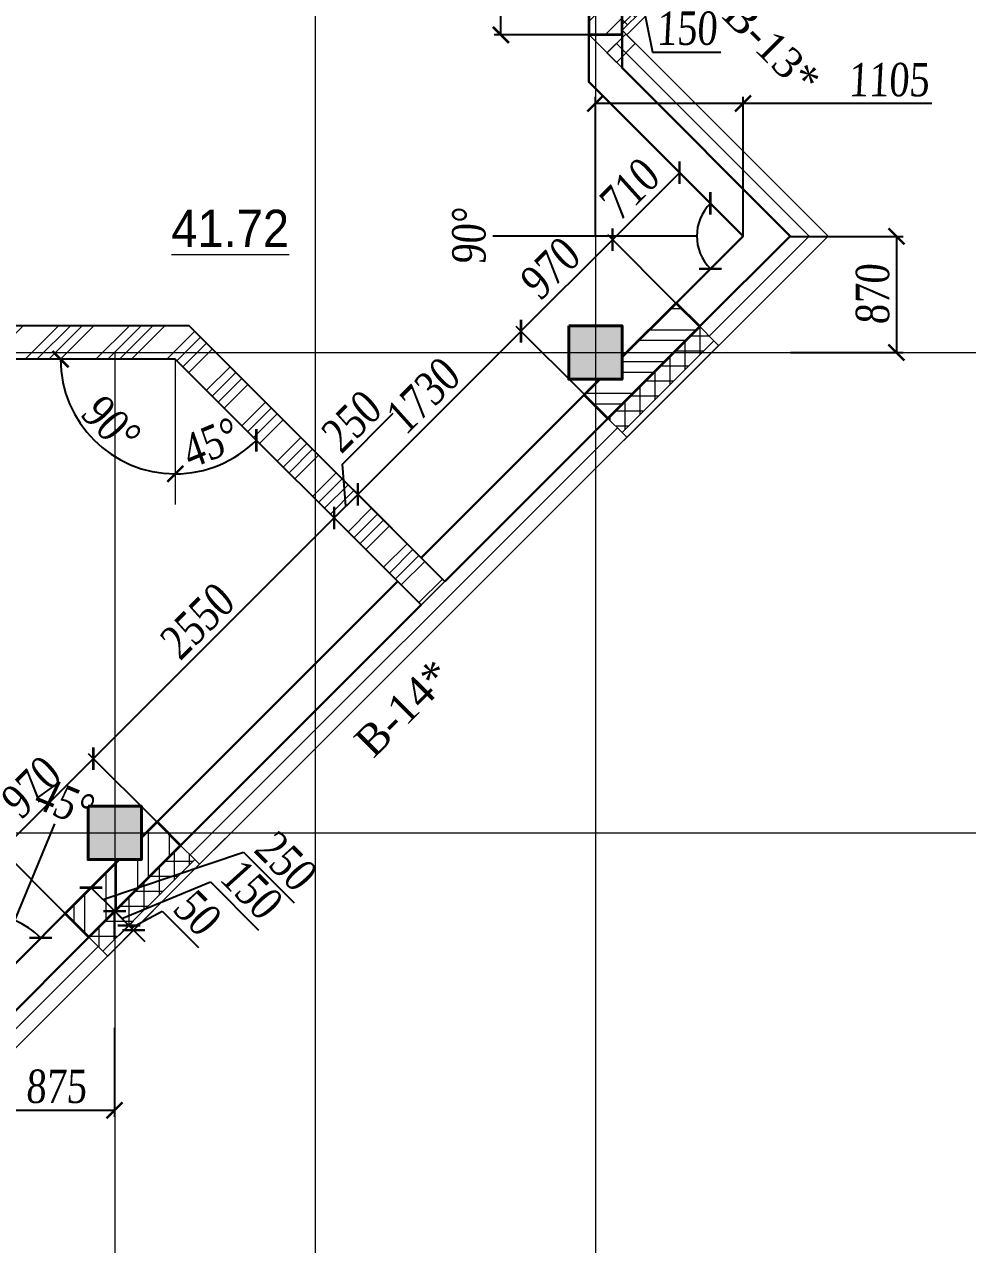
# Model space of a CAD drawing. Header units: inches. Extents: x -407541 to 6688123, y -998590 to 1205599.
# Drawn here: x 102827 to 109890, y 216053 to 225196 of the extents above; entities that cross this region are included whole.
import ezdxf

# ---------------------------------------------------------------- set-up
doc = ezdxf.new("R2010")
doc.units = ezdxf.units.IN
doc.header["$MEASUREMENT"] = 0
doc.linetypes.add('ACAD_ISO04W100', pattern=[30, 24, -3, 0, -3])
for name, color, linetype, lineweight in [('ведомость витражей', 224, 'Continuous', 13), ('ВЕНТ фасад', 230, 'Continuous', 9), ('ВИТРАЖ', 145, 'Continuous', 9), ('КИРПИЧ', 30, 'Continuous', 35), ('МОНОЛИТ', 5, 'Continuous', 40), ('Оси', 254, 'ACAD_ISO04W100', 5), ('ПЕРЕГОРОДКА', 7, 'Continuous', 25), ('площади', 40, 'Continuous', 9), ('размер внутр', 142, 'Continuous', 5), ('УТЕПЛИТЕЛЬ', 92, 'Continuous', 9), ('Цоколь', 21, 'Continuous', 30), ('Штриховка', 7, 'Continuous', 9), ('ШТРИХОВКА КИРПИЧ', 30, 'Continuous', 9)]:
    doc.layers.add(name, color=color, linetype=linetype, lineweight=lineweight)
doc.styles.add('style1', font='arial.ttf', dxfattribs={"width": 0.9, "height": 500})
doc.styles.add('STYLE2', font='times.ttf', dxfattribs={"width": 0.8, "oblique": 3})
doc.styles.add('Times', font='times.ttf')
doc.dimstyles.new('vnytren', dxfattribs={"dimtxt": 250, "dimasz": 120, "dimexe": 50, "dimexo": 0, "dimgap": 50, "dimtad": 1, "dimdec": 0, "dimzin": 0, "dimdsep": 46, "dimtxsty": 'STYLE2', "dimblk": 'ARCHTICK', "dimcen": 0, "dimadec": 0, "dimazin": 0, "dimtfac": 1, "dimtdec": 0, "dimtmove": 1, "dimatfit": 2, "dimldrblk": 'DOT', "dimfxl": 1, "dimtolj": 1, "dimtzin": 0, "dimarcsym": 0})

# ---------------------------------------------------------------- blocks, each defined once
blk = doc.blocks.new('_ARCHTICK')
at = {"color": 0, "linetype": 'ByBlock', "const_width": 0.15}
blk.add_lwpolyline([(-0.5, -0.5), (0.5, 0.5)], dxfattribs=at)
blk = doc.blocks.new('*D1909')
at = {"layer": 'размер внутр', "color": 0, "lineweight": -2, "transparency": 16777216}
for p, q in [((108208.7, 223609.2), (107698.1, 224119.9)), ((107733.4, 224084.5), (107231.3, 223582.4)), ((107706.6, 223107.1), (107195.9, 223617.7))]:
    blk.add_line(p, q, dxfattribs=at)
at = {"layer": 'размер внутр', "color": 0, "lineweight": -2, "transparency": 16777216, "xscale": 120, "yscale": 120, "zscale": 120}
for p, rotation in [((107733.4, 224084.5), 44.99999999972854), ((107231.3, 223582.4), 224.9999999997285)]:
    blk.add_blockref('_ARCHTICK', p, dxfattribs=dict(at, rotation=rotation))
at = {"layer": 'размер внутр', "color": 0, "transparency": 16777216, "insert": (107356.8, 223959), "char_height": 250, "attachment_point": 5, "rotation": 45, "style": 'STYLE2'}
blk.add_mtext('\\A1;710', dxfattribs=at)
blk = doc.blocks.new('_Dot')
at = {"color": 0, "linetype": 'ByBlock', "lineweight": -2}
blk.add_line((-0.5, 0), (-1, 0), dxfattribs=at)
at = {"color": 0, "linetype": 'ByBlock', "const_width": 0.5}
blk.add_lwpolyline([(-0.25, 0, 1), (0.25, 0, 1)], format="xyb", close=True, dxfattribs=at)
blk = doc.blocks.new('*D1910')
at = {"layer": 'размер внутр', "color": 0, "lineweight": -2, "transparency": 16777216}
for p, q in [((107231.3, 223582.4), (106545.4, 222896.5)), ((107706.6, 223107.1), (107195.9, 223617.7)), ((107020.7, 222421.2), (106510, 222931.9))]:
    blk.add_line(p, q, dxfattribs=at)
at = {"layer": 'размер внутр', "color": 0, "lineweight": -2, "transparency": 16777216, "xscale": 120, "yscale": 120, "zscale": 120}
for p, rotation in [((107231.3, 223582.4), 44.99999999969737), ((106545.4, 222896.5), 224.9999999996974)]:
    blk.add_blockref('_ARCHTICK', p, dxfattribs=dict(at, rotation=rotation))
at = {"layer": 'размер внутр', "color": 0, "transparency": 16777216, "insert": (106762.8, 223365), "char_height": 250, "attachment_point": 5, "rotation": 45, "style": 'STYLE2'}
blk.add_mtext('\\A1;970', dxfattribs=at)
blk = doc.blocks.new('*D1911')
at = {"layer": 'размер внутр', "color": 0, "lineweight": -2, "transparency": 16777216}
for p, q in [((107021.4, 222421.9), (106510.7, 222932.6)), ((106546.1, 222897.2), (105323, 221674.2)), ((105751.3, 221245.9), (105287.7, 221709.5))]:
    blk.add_line(p, q, dxfattribs=at)
at = {"layer": 'размер внутр', "color": 0, "lineweight": -2, "transparency": 16777216, "xscale": 120, "yscale": 120, "zscale": 120}
for p, rotation in [((106546.1, 222897.2), 44.99999999969737), ((105323, 221674.2), 224.9999999996974)]:
    blk.add_blockref('_ARCHTICK', p, dxfattribs=dict(at, rotation=rotation))
at = {"layer": 'размер внутр', "color": 0, "transparency": 16777216, "insert": (105809, 222411.2), "char_height": 250, "attachment_point": 5, "rotation": 45, "style": 'STYLE2'}
blk.add_mtext('\\A1;1730', dxfattribs=at)
blk = doc.blocks.new('*D1912')
at = {"layer": 'размер внутр', "color": 0, "lineweight": -2, "transparency": 16777216}
for p, q in [((105208.3, 221901.3), (105589.6, 222282.5)), ((105234.9, 221585.6), (105208.3, 221901.3)), ((105323.3, 221674), (105146.5, 221497.2)), ((105877.8, 221119.5), (105287.9, 221709.3)), ((105517.9, 221125.8), (105111.1, 221532.5))]:
    blk.add_line(p, q, dxfattribs=at)
at = {"layer": 'размер внутр', "color": 0, "lineweight": -2, "transparency": 16777216, "xscale": 120, "yscale": 120, "zscale": 120}
for p, rotation in [((105323.3, 221674), 44.99999999969744), ((105146.5, 221497.2), 224.9999999996974)]:
    blk.add_blockref('_ARCHTICK', p, dxfattribs=dict(at, rotation=rotation))
at = {"layer": 'размер внутр', "color": 0, "transparency": 16777216, "insert": (105273.7, 222217.2), "char_height": 250, "attachment_point": 5, "rotation": 45, "style": 'STYLE2'}
blk.add_mtext('\\A1;250', dxfattribs=at)
blk = doc.blocks.new('*D1913')
at = {"layer": 'размер внутр', "color": 0, "lineweight": -2, "transparency": 16777216}
for p, q in [((105146.5, 221497.2), (103343.5, 219694.2)), ((105517.9, 221125.8), (105111.1, 221532.5)), ((103818.3, 219219.5), (103308.2, 219729.6))]:
    blk.add_line(p, q, dxfattribs=at)
at = {"layer": 'размер внутр', "color": 0, "lineweight": -2, "transparency": 16777216, "xscale": 120, "yscale": 120, "zscale": 120}
for p, rotation in [((105146.5, 221497.2), 44.99999999969737), ((103343.5, 219694.2), 224.9999999996974)]:
    blk.add_blockref('_ARCHTICK', p, dxfattribs=dict(at, rotation=rotation))
at = {"layer": 'размер внутр', "color": 0, "transparency": 16777216, "insert": (104119.7, 220721), "char_height": 250, "attachment_point": 5, "rotation": 45, "style": 'STYLE2'}
blk.add_mtext('\\A1;2550', dxfattribs=at)
blk = doc.blocks.new('*D1914')
at = {"layer": 'размер внутр', "color": 0, "lineweight": -2, "transparency": 16777216}
for p, q in [((103818.3, 219219.5), (103307.9, 219729.8)), ((103343.3, 219694.4), (102657.4, 219008.5)), ((103132.7, 218533.2), (102622, 219043.8))]:
    blk.add_line(p, q, dxfattribs=at)
at = {"layer": 'размер внутр', "color": 0, "lineweight": -2, "transparency": 16777216, "xscale": 120, "yscale": 120, "zscale": 120}
for p, rotation in [((103343.3, 219694.4), 44.99999999969737), ((102657.4, 219008.5), 224.9999999996974)]:
    blk.add_blockref('_ARCHTICK', p, dxfattribs=dict(at, rotation=rotation))
at = {"layer": 'размер внутр', "color": 0, "transparency": 16777216, "insert": (102874.8, 219477), "char_height": 250, "attachment_point": 5, "rotation": 45, "style": 'STYLE2'}
blk.add_mtext('\\A1;970', dxfattribs=at)
blk = doc.blocks.new('*D1931')
at = {"layer": 'размер внутр', "color": 0, "lineweight": -2, "transparency": 16777216}
for p, q in [((107303.3, 226012.1), (107303.3, 225687)), ((107453.2, 225993.3), (107453.2, 225687)), ((107303.3, 225737), (107453.2, 225737)), ((107378.3, 225737), (107531.1, 224988.2)), ((107531.1, 224988.2), (108042, 224988.2))]:
    blk.add_line(p, q, dxfattribs=at)
at = {"layer": 'размер внутр', "color": 0, "lineweight": -2, "transparency": 16777216, "xscale": 120, "yscale": 120, "zscale": 120, "rotation": 180}
blk.add_blockref('_ARCHTICK', (107303.3, 225737), dxfattribs=at)
at = {"layer": 'размер внутр', "color": 0, "lineweight": -2, "transparency": 16777216, "xscale": 120, "yscale": 120, "zscale": 120}
blk.add_blockref('_ARCHTICK', (107453.2, 225737), dxfattribs=at)
at = {"layer": 'размер внутр', "color": 0, "transparency": 16777216, "insert": (107786.5, 225165.4), "char_height": 250, "attachment_point": 5, "style": 'STYLE2'}
blk.add_mtext('\\A1;150', dxfattribs=at)
blk = doc.blocks.new('*D1924')
at = {"layer": 'размер внутр', "color": 0, "lineweight": -2, "transparency": 16777216}
for p, q in [((107055.3, 227637.2), (106345.1, 227637.2)), ((106395.1, 225117.3), (106395.1, 227637.2)), ((107055.3, 225117.3), (106345.1, 225117.3))]:
    blk.add_line(p, q, dxfattribs=at)
at = {"layer": 'размер внутр', "color": 0, "lineweight": -2, "transparency": 16777216, "xscale": 120, "yscale": 120, "zscale": 120}
for p, rotation in [((106395.1, 227637.2), 90), ((106395.1, 225117.3), 270)]:
    blk.add_blockref('_ARCHTICK', p, dxfattribs=dict(at, rotation=rotation))
at = {"layer": 'размер внутр', "color": 0, "transparency": 16777216, "insert": (106218, 226377.2), "char_height": 250, "attachment_point": 5, "rotation": 90, "style": 'STYLE2'}
blk.add_mtext('\\A1;2520', dxfattribs=at)
blk = doc.blocks.new('*D1936')
at = {"layer": 'размер внутр', "color": 0, "lineweight": -2, "transparency": 16777216}
blk.add_arc((103956.5, 222687.2), 859.2, 180, 270, dxfattribs=at)
at = {"layer": 'размер внутр', "color": 0, "lineweight": -2, "transparency": 16777216, "xscale": 120, "yscale": 120, "zscale": 120}
for p, rotation in [((103097.2, 222687.2), 90), ((103956.5, 221828), 1.039168751049147e-12)]:
    blk.add_blockref('_ARCHTICK', p, dxfattribs=dict(at, rotation=rotation))
at = {"layer": 'размер внутр', "color": 0, "transparency": 16777216, "insert": (103474.4, 222205.2), "char_height": 250, "attachment_point": 5, "rotation": 315, "style": 'STYLE2'}
blk.add_mtext('\\A1;90°', dxfattribs=at)
blk = doc.blocks.new('*D1937')
at = {"layer": 'размер внутр', "color": 0, "lineweight": -2, "transparency": 16777216}
blk.add_arc((103956.5, 222687.2), 859.2, 270, 315, dxfattribs=at)
at = {"layer": 'размер внутр', "color": 0, "lineweight": -2, "transparency": 16777216, "xscale": 120, "yscale": 120, "zscale": 120}
for p, rotation in [((104564, 222079.6), 44.99999999992318), ((103956.5, 221828), 179.9999999999997)]:
    blk.add_blockref('_ARCHTICK', p, dxfattribs=dict(at, rotation=rotation))
at = {"layer": 'размер внутр', "color": 0, "transparency": 16777216, "insert": (104217.5, 222057.1), "char_height": 250, "attachment_point": 5, "rotation": 22.5, "style": 'STYLE2'}
blk.add_mtext('\\A1;45°', dxfattribs=at)
blk = doc.blocks.new('*D1944')
at = {"layer": 'размер внутр', "color": 0, "lineweight": -2, "transparency": 16777216}
blk.add_line((102755.4, 218480.4), (103055.5, 219204.9), dxfattribs=at)
blk.add_arc((102525.9, 217926.4), 599.7, 45, 90, dxfattribs=at)
at = {"layer": 'размер внутр', "color": 0, "lineweight": -2, "transparency": 16777216, "xscale": 120, "yscale": 120, "zscale": 120}
for p, rotation in [((102525.9, 218526.1), 180.0000000000009), ((102949.9, 218350.4), 315.0000000003192)]:
    blk.add_blockref('_ARCHTICK', p, dxfattribs=dict(at, rotation=rotation))
at = {"layer": 'размер внутр', "color": 0, "transparency": 16777216, "insert": (103123.3, 219368.5), "char_height": 250, "attachment_point": 5, "rotation": 337.5, "style": 'STYLE2'}
blk.add_mtext('\\A1;45°', dxfattribs=at)
blk = doc.blocks.new('*D2012')
at = {"layer": 'размер внутр', "color": 0, "lineweight": -2, "transparency": 16777216}
for p, q in [((103414.7, 218638.5), (104466.5, 218994)), ((104466.5, 218994), (104847.7, 218612.8)), ((103269.7, 218670.2), (103361.7, 218762.2)), ((103326.4, 218726.8), (103503.1, 218550.1)), ((103446.5, 218493.5), (103538.5, 218585.4))]:
    blk.add_line(p, q, dxfattribs=at)
at = {"layer": 'размер внутр', "color": 0, "lineweight": -2, "transparency": 16777216, "xscale": 120, "yscale": 120, "zscale": 120}
for p, rotation in [((103326.4, 218726.8), 134.9999817187401), ((103503.1, 218550.1), 314.9999817187401)]:
    blk.add_blockref('_ARCHTICK', p, dxfattribs=dict(at, rotation=rotation))
at = {"layer": 'размер внутр', "color": 0, "transparency": 16777216, "insert": (104782.4, 218928.7), "char_height": 250, "attachment_point": 5, "rotation": 314.99998, "style": 'STYLE2'}
blk.add_mtext('\\A1;250', dxfattribs=at)
blk = doc.blocks.new('*D2013')
at = {"layer": 'размер внутр', "color": 0, "lineweight": -2, "transparency": 16777216}
for p, q in [((103556.2, 218497), (104220, 218771.1)), ((104220, 218771.1), (104581.3, 218409.8)), ((103446.5, 218493.5), (103538.5, 218585.4)), ((103503.1, 218550.1), (103609.2, 218444)), ((103535.4, 218370.2), (103644.6, 218479.4))]:
    blk.add_line(p, q, dxfattribs=at)
at = {"layer": 'размер внутр', "color": 0, "lineweight": -2, "transparency": 16777216, "xscale": 120, "yscale": 120, "zscale": 120}
for p, rotation in [((103503.1, 218550.1), 134.9999817187401), ((103609.2, 218444), 314.9999817187401)]:
    blk.add_blockref('_ARCHTICK', p, dxfattribs=dict(at, rotation=rotation))
at = {"layer": 'размер внутр', "color": 0, "transparency": 16777216, "insert": (104525.9, 218715.7), "char_height": 250, "attachment_point": 5, "rotation": 314.99998, "style": 'STYLE2'}
blk.add_mtext('\\A1;150', dxfattribs=at)
blk = doc.blocks.new('*D2014')
at = {"layer": 'размер внутр', "color": 0, "lineweight": -2, "transparency": 16777216}
for p, q in [((103609.2, 218444), (103524.3, 218528.9)), ((103626.9, 218426.3), (103858.7, 218551.1)), ((103858.7, 218551.1), (104130.2, 218279.6)), ((103535.4, 218370.2), (103644.6, 218479.4)), ((103569.7, 218333.6), (103680, 218443.9)), ((103609.2, 218444), (103644.7, 218408.5)), ((103609.2, 218444), (103644.7, 218408.5)), ((103644.7, 218408.5), (103729.5, 218323.7))]:
    blk.add_line(p, q, dxfattribs=at)
at = {"layer": 'размер внутр', "color": 0, "lineweight": -2, "transparency": 16777216, "xscale": 120, "yscale": 120, "zscale": 120}
for p, rotation in [((103609.2, 218444), 314.9999817187401), ((103644.7, 218408.5), 134.9999817187401)]:
    blk.add_blockref('_ARCHTICK', p, dxfattribs=dict(at, rotation=rotation))
at = {"layer": 'размер внутр', "color": 0, "transparency": 16777216, "insert": (104119.8, 218540.6), "char_height": 250, "attachment_point": 5, "rotation": 314.99998, "style": 'STYLE2'}
blk.add_mtext('\\A1;50', dxfattribs=at)
blk = doc.blocks.new('*D2017')
at = {"layer": 'размер внутр', "color": 0, "lineweight": -2, "transparency": 16777216}
blk.add_line((107862.6, 223609.2), (106334.6, 223609.2), dxfattribs=at)
blk.add_arc((108208.7, 223609.2), 346.1, 135, 225, dxfattribs=at)
at = {"layer": 'размер внутр', "color": 0, "lineweight": -2, "transparency": 16777216, "xscale": 120, "yscale": 120, "zscale": 120}
for p, rotation in [((107964, 223854), 45.00000000001725), ((107964, 223364.5), 315.0000000000398)]:
    blk.add_blockref('_ARCHTICK', p, dxfattribs=dict(at, rotation=rotation))
at = {"layer": 'размер внутр', "color": 0, "transparency": 16777216, "insert": (106157.1, 223609.2), "char_height": 250, "attachment_point": 5, "rotation": 90, "style": 'STYLE2'}
blk.add_mtext('\\A1;90°', dxfattribs=at)
blk = doc.blocks.new('*D2085')
at = {"layer": 'размер внутр', "color": 0, "lineweight": -2, "transparency": 16777216}
for p, q in [((102212.2, 219376.9), (102586.1, 219749.5)), ((102354.7, 218704.9), (102212.2, 219376.9)), ((102659.1, 219008.3), (102050.4, 218401.5)), ((103132.7, 218533.2), (102623.8, 219043.7)), ((102523.9, 217926.4), (102015.1, 218436.9))]:
    blk.add_line(p, q, dxfattribs=at)
at = {"layer": 'размер внутр', "color": 0, "lineweight": -2, "transparency": 16777216, "xscale": 120, "yscale": 120, "zscale": 120}
for p, rotation in [((102659.1, 219008.3), 44.90572902362717), ((102050.4, 218401.5), 224.9057290236271)]:
    blk.add_blockref('_ARCHTICK', p, dxfattribs=dict(at, rotation=rotation))
at = {"layer": 'размер внутр', "color": 0, "transparency": 16777216, "insert": (102274.1, 219688.7), "char_height": 250, "attachment_point": 5, "rotation": 44.90573, "style": 'STYLE2'}
blk.add_mtext('\\A1;860', dxfattribs=at)
blk = doc.blocks.new('*D3301')
at = {"layer": 'размер внутр', "color": 0, "lineweight": -2, "ltscale": 0.1, "transparency": 16777216}
for p, q in [((108564.2, 223607.5), (109407.6, 223607.5)), ((109357.6, 223607.5), (109357.6, 222737.2)), ((108564.2, 222737.2), (109407.6, 222737.2))]:
    blk.add_line(p, q, dxfattribs=at)
at = {"layer": 'размер внутр', "color": 0, "lineweight": -2, "ltscale": 0.1, "transparency": 16777216, "xscale": 120, "yscale": 120, "zscale": 120}
for p, rotation in [((109357.6, 223607.5), 90), ((109357.6, 222737.2), 270)]:
    blk.add_blockref('_ARCHTICK', p, dxfattribs=dict(at, rotation=rotation))
at = {"layer": 'размер внутр', "color": 0, "ltscale": 0.1, "transparency": 16777216, "insert": (109180, 223172.4), "char_height": 250, "attachment_point": 5, "rotation": 90, "style": 'STYLE2'}
blk.add_mtext('\\A1;870', dxfattribs=at)
blk = doc.blocks.new('*D3305')
at = {"layer": 'размер внутр', "color": 0, "lineweight": -2, "ltscale": 0.1, "transparency": 16777216}
for p, q in [((107103.4, 223609.2), (107103.4, 224653)), ((108208.9, 223609.2), (108208.9, 224653)), ((108208.9, 224603), (107103.4, 224603)), ((109623.7, 224603), (108208.9, 224603))]:
    blk.add_line(p, q, dxfattribs=at)
at = {"layer": 'размер внутр', "color": 0, "lineweight": -2, "ltscale": 0.1, "transparency": 16777216, "xscale": 120, "yscale": 120, "zscale": 120, "rotation": 180}
blk.add_blockref('_ARCHTICK', (107103.4, 224603), dxfattribs=at)
at = {"layer": 'размер внутр', "color": 0, "lineweight": -2, "ltscale": 0.1, "transparency": 16777216, "xscale": 120, "yscale": 120, "zscale": 120}
blk.add_blockref('_ARCHTICK', (108208.9, 224603), dxfattribs=at)
at = {"layer": 'размер внутр', "color": 0, "ltscale": 0.1, "transparency": 16777216, "insert": (109298.9, 224780.1), "char_height": 250, "attachment_point": 5, "style": 'STYLE2'}
blk.add_mtext('\\A1;1105', dxfattribs=at)
blk = doc.blocks.new('*D3334')
at = {"layer": 'размер внутр', "color": 0, "lineweight": -2, "ltscale": 0.1, "transparency": 16777216}
for p, q in [((102626.3, 217676.4), (102626.3, 217009.3)), ((103501.6, 217676.4), (103501.6, 217009.3)), ((102626.3, 217059.3), (103501.6, 217059.3))]:
    blk.add_line(p, q, dxfattribs=at)
at = {"layer": 'размер внутр', "color": 0, "lineweight": -2, "ltscale": 0.1, "transparency": 16777216, "xscale": 120, "yscale": 120, "zscale": 120, "rotation": 180}
blk.add_blockref('_ARCHTICK', (102626.3, 217059.3), dxfattribs=at)
at = {"layer": 'размер внутр', "color": 0, "lineweight": -2, "ltscale": 0.1, "transparency": 16777216, "xscale": 120, "yscale": 120, "zscale": 120}
blk.add_blockref('_ARCHTICK', (103501.6, 217059.3), dxfattribs=at)
at = {"layer": 'размер внутр', "color": 0, "ltscale": 0.1, "transparency": 16777216, "insert": (103064, 217236.8), "char_height": 250, "attachment_point": 5, "style": 'STYLE2'}
blk.add_mtext('\\A1;875', dxfattribs=at)

msp = doc.modelspace()

# ---------------------------------------------------------------- hatches: boundary and pattern name
at = {"layer": 'УТЕПЛИТЕЛЬ'}
h = msp.add_hatch(dxfattribs=at)
h.set_pattern_fill('ANSI37', color=256, scale=900, angle=45, style=0)
h.paths.add_polyline_path([(107884.1, 222931), (107990.1, 222824.9), (107302.8, 222137.6), (107196.8, 222243.7)])
h = msp.add_hatch(dxfattribs=at)
h.set_pattern_fill('ANSI37', color=256, scale=900, angle=45, style=0)
h.paths.add_polyline_path([(103996.8, 219043.7), (104102.8, 218937.6), (103415.5, 218250.3), (103309.5, 218356.4)])
at = {"layer": 'Штриховка'}
h = msp.add_hatch(dxfattribs=at)
h.set_pattern_fill('ANSI35', color=256, scale=25, style=0)
h.set_pattern_definition([(45, (-6764080.43, -624333.35), (-112.2532015, 112.2532015), []), (45, (-6763968.18, -624333.35), (-112.2532015, 112.2532015), [198.4375, -39.6875, 0, -39.6875])])
h.paths.add_polyline_path([(17203.4, 266637), (17603.4, 266637), (17603.4, 266237), (17203.4, 266237)])
h.paths.add_polyline_path([(20203.4, 266637), (20603.4, 266637), (20603.4, 266237), (20203.4, 266237)])
h.paths.add_polyline_path([(24073.4, 266637), (24473.4, 266637), (24473.4, 266237), (24073.4, 266237)])
h.paths.add_polyline_path([(17203.4, 261137), (17603.4, 261137), (17603.4, 260737), (17203.4, 260737)])
h.paths.add_polyline_path([(17203.4, 252637), (17603.4, 252637), (17603.4, 252237), (17203.4, 252237)])
h.paths.add_polyline_path([(17203.4, 249137), (17603.4, 249137), (17603.4, 248737), (17203.4, 248737)])
h.paths.add_polyline_path([(17203.4, 243137), (17603.4, 243137), (17603.4, 242737), (17203.4, 242737)])
h.paths.add_polyline_path([(17203.4, 237137), (17603.4, 237137), (17603.4, 236737), (17203.4, 236737)])
h.paths.add_polyline_path([(20203.4, 231137), (20603.4, 231137), (20603.4, 230737), (20203.4, 230737)])
h.paths.add_polyline_path([(20203.4, 237137), (20603.4, 237137), (20603.4, 236737), (20203.4, 236737)])
h.paths.add_polyline_path([(20203.4, 243137), (20603.4, 243137), (20603.4, 242737), (20203.4, 242737)])
h.paths.add_polyline_path([(20203.4, 249137), (20603.4, 249137), (20603.4, 248737), (20203.4, 248737)])
h.paths.add_polyline_path([(20203.4, 228037), (20603.4, 228037), (20603.4, 227637), (20203.4, 227637)])
h.paths.add_polyline_path([(20203.4, 219337), (20603.4, 219337), (20603.4, 218937), (20203.4, 218937)])
h.paths.add_polyline_path([(24703.4, 258237), (25103.4, 258237), (25103.4, 257837), (24703.4, 257837)])
h.paths.add_polyline_path([(30703.4, 263637), (31103.4, 263637), (31103.4, 263237), (30703.4, 263237)])
h.paths.add_polyline_path([(30703.4, 258237), (31103.4, 258237), (31103.4, 257837), (30703.4, 257837)])
h.paths.add_polyline_path([(36703.4, 263637), (37103.4, 263637), (37103.4, 263237), (36703.4, 263237)])
h.paths.add_polyline_path([(36703.4, 258237), (37103.4, 258237), (37103.4, 257837), (36703.4, 257837)])
h.paths.add_polyline_path([(42703.4, 263637), (43103.4, 263637), (43103.4, 263237), (42703.4, 263237)])
h.paths.add_polyline_path([(42703.4, 258237), (43103.4, 258237), (43103.4, 257837), (42703.4, 257837)])
h.paths.add_polyline_path([(48703.4, 258237), (49103.4, 258237), (49103.4, 257837), (48703.4, 257837)])
h.paths.add_polyline_path([(54703.4, 263637), (55103.4, 263637), (55103.4, 263237), (54703.4, 263237)])
h.paths.add_polyline_path([(54703.4, 258237), (55103.4, 258237), (55103.4, 257837), (54703.4, 257837)])
h.paths.add_polyline_path([(60703.4, 263637), (61103.4, 263637), (61103.4, 263237), (60703.4, 263237)])
h.paths.add_polyline_path([(60703.4, 258237), (61103.4, 258237), (61103.4, 257837), (60703.4, 257837)])
h.paths.add_polyline_path([(66703.4, 263637), (67103.4, 263637), (67103.4, 263237), (66703.4, 263237)])
h.paths.add_polyline_path([(66703.4, 258237), (67103.4, 258237), (67103.4, 257837), (66703.4, 257837)])
h.paths.add_polyline_path([(72703.4, 258237), (73103.4, 258237), (73103.4, 257837), (72703.4, 257837)])
h.paths.add_polyline_path([(78703.4, 263637), (79103.4, 263637), (79103.4, 263237), (78703.4, 263237)])
h.paths.add_polyline_path([(78703.4, 258237), (79103.4, 258237), (79103.4, 257837), (78703.4, 257837)])
h.paths.add_polyline_path([(84703.4, 263637), (85103.4, 263637), (85103.4, 263237), (84703.4, 263237)])
h.paths.add_polyline_path([(84703.4, 258237), (85103.4, 258237), (85103.4, 257837), (84703.4, 257837)])
h.paths.add_polyline_path([(90703.4, 258237), (91103.4, 258237), (91103.4, 257837), (90703.4, 257837)])
h.paths.add_polyline_path([(30703.4, 272037), (31103.4, 272037), (31103.4, 271637), (30703.4, 271637)])
h.paths.add_polyline_path([(36703.4, 272037), (37103.4, 272037), (37103.4, 271637), (36703.4, 271637)])
h.paths.add_polyline_path([(42703.4, 272037), (43103.4, 272037), (43103.4, 271637), (42703.4, 271637)])
h.paths.add_polyline_path([(54703.4, 272037), (55103.4, 272037), (55103.4, 271637), (54703.4, 271637)])
h.paths.add_polyline_path([(60703.4, 272037), (61103.4, 272037), (61103.4, 271637), (60703.4, 271637)])
h.paths.add_polyline_path([(66703.4, 272037), (67103.4, 272037), (67103.4, 271637), (66703.4, 271637)])
h.paths.add_polyline_path([(78703.4, 272037), (79103.4, 272037), (79103.4, 271637), (78703.4, 271637)])
h.paths.add_polyline_path([(84703.4, 272037), (85103.4, 272037), (85103.4, 271637), (84703.4, 271637)])
h.paths.add_polyline_path([(91333.4, 266637), (91733.4, 266637), (91733.4, 266237), (91333.4, 266237)])
h.paths.add_polyline_path([(95203.4, 266637), (95603.4, 266637), (95603.4, 266237), (95203.4, 266237)])
h.paths.add_polyline_path([(91333.4, 261137), (91733.4, 261137), (91733.4, 260737), (91333.4, 260737)])
h.paths.add_polyline_path([(95203.4, 261137), (95603.4, 261137), (95603.4, 260737), (95203.4, 260737)])
h.paths.add_polyline_path([(17203.4, 219337), (17603.4, 219337), (17603.4, 218937), (17203.4, 218937)])
h.paths.add_polyline_path([(12103.4, 219337), (12503.4, 219337), (12503.4, 218937), (12103.4, 218937)])
h.paths.add_polyline_path([(8503.4, 222937), (8903.4, 222937), (8903.4, 222537), (8503.4, 222537)])
h.paths.add_polyline_path([(8503.4, 228037), (8903.4, 228037), (8903.4, 227637), (8503.4, 227637)])
h.paths.add_polyline_path([(10603.4, 237137), (11003.4, 237137), (11003.4, 236737), (10603.4, 236737)])
h.paths.add_polyline_path([(10603.4, 243137), (11003.4, 243137), (11003.4, 242737), (10603.4, 242737)])
h.paths.add_polyline_path([(10603.4, 249137), (11003.4, 249137), (11003.4, 248737), (10603.4, 248737)])
h.paths.add_polyline_path([(26803.4, 237137), (27203.4, 237137), (27203.4, 236737), (26803.4, 236737)])
h.paths.add_polyline_path([(26803.4, 243137), (27203.4, 243137), (27203.4, 242737), (26803.4, 242737)])
h.paths.add_polyline_path([(26803.4, 249137), (27203.4, 249137), (27203.4, 248737), (26803.4, 248737)])
h.paths.add_polyline_path([(25303.4, 219337), (25703.4, 219337), (25703.4, 218937), (25303.4, 218937)])
h.paths.add_polyline_path([(28903.4, 222937), (29303.4, 222937), (29303.4, 222537), (28903.4, 222537)])
h.paths.add_polyline_path([(28903.4, 228037), (29303.4, 228037), (29303.4, 227637), (28903.4, 227637)])
h.paths.add_polyline_path([(26803.4, 231137), (27203.4, 231137), (27203.4, 230737), (26803.4, 230737)])
h.paths.add_polyline_path([(26803.4, 228037), (27203.4, 228037), (27203.4, 227637), (26803.4, 227637)])
h.paths.add_polyline_path([(95203.4, 243137), (95603.4, 243137), (95603.4, 242737), (95203.4, 242737)])
h.paths.add_polyline_path([(95203.4, 237137), (95603.4, 237137), (95603.4, 236737), (95203.4, 236737)])
h.paths.add_polyline_path([(98203.4, 231137), (98603.4, 231137), (98603.4, 230737), (98203.4, 230737)])
h.paths.add_polyline_path([(98203.4, 237137), (98603.4, 237137), (98603.4, 236737), (98203.4, 236737)])
h.paths.add_polyline_path([(98203.4, 243137), (98603.4, 243137), (98603.4, 242737), (98203.4, 242737)])
h.paths.add_polyline_path([(98203.4, 249137), (98603.4, 249137), (98603.4, 248737), (98203.4, 248737)])
h.paths.add_polyline_path([(98203.4, 222937), (98603.4, 222937), (98603.4, 222537), (98203.4, 222537)])
h.paths.add_polyline_path([(98203.4, 219337), (98603.4, 219337), (98603.4, 218937), (98203.4, 218937)])
h.paths.add_polyline_path([(95203.4, 222937), (95603.4, 222937), (95603.4, 222537), (95203.4, 222537)])
h.paths.add_polyline_path([(95203.4, 219337), (95603.4, 219337), (95603.4, 218937), (95203.4, 218937)])
h.paths.add_polyline_path([(90103.4, 219337), (90503.4, 219337), (90503.4, 218937), (90103.4, 218937)])
h.paths.add_polyline_path([(86503.4, 222937), (86903.4, 222937), (86903.4, 222537), (86503.4, 222537)])
h.paths.add_polyline_path([(86503.4, 228037), (86903.4, 228037), (86903.4, 227637), (86503.4, 227637)])
h.paths.add_polyline_path([(88603.4, 237137), (89003.4, 237137), (89003.4, 236737), (88603.4, 236737)])
h.paths.add_polyline_path([(88603.4, 243137), (89003.4, 243137), (89003.4, 242737), (88603.4, 242737)])
h.paths.add_polyline_path([(104803.4, 237137), (105203.4, 237137), (105203.4, 236737), (104803.4, 236737)])
h.paths.add_polyline_path([(104803.4, 243137), (105203.4, 243137), (105203.4, 242737), (104803.4, 242737)])
h.paths.add_polyline_path([(104803.4, 249137), (105203.4, 249137), (105203.4, 248737), (104803.4, 248737)])
h.paths.add_polyline_path([(103303.4, 219337), (103703.4, 219337), (103703.4, 218937), (103303.4, 218937)])
h.paths.add_polyline_path([(106903.4, 222937), (107303.4, 222937), (107303.4, 222537), (106903.4, 222537)])
h.paths.add_polyline_path([(104803.4, 231137), (105203.4, 231137), (105203.4, 230737), (104803.4, 230737)])
h.paths.add_polyline_path([(176603.4, 266637), (176203.4, 266637), (176203.4, 266237), (176603.4, 266237)])
h.paths.add_polyline_path([(173603.4, 266637), (173203.4, 266637), (173203.4, 266237), (173603.4, 266237)])
h.paths.add_polyline_path([(169733.4, 266637), (169333.4, 266637), (169333.4, 266237), (169733.4, 266237)])
h.paths.add_polyline_path([(176603.4, 261137), (176203.4, 261137), (176203.4, 260737), (176603.4, 260737)])
h.paths.add_polyline_path([(176603.4, 252637), (176203.4, 252637), (176203.4, 252237), (176603.4, 252237)])
h.paths.add_polyline_path([(176603.4, 249137), (176203.4, 249137), (176203.4, 248737), (176603.4, 248737)])
h.paths.add_polyline_path([(176603.4, 243137), (176203.4, 243137), (176203.4, 242737), (176603.4, 242737)])
h.paths.add_polyline_path([(176603.4, 237137), (176203.4, 237137), (176203.4, 236737), (176603.4, 236737)])
h.paths.add_polyline_path([(173603.4, 231137), (173203.4, 231137), (173203.4, 230737), (173603.4, 230737)])
h.paths.add_polyline_path([(173603.4, 237137), (173203.4, 237137), (173203.4, 236737), (173603.4, 236737)])
h.paths.add_polyline_path([(173603.4, 243137), (173203.4, 243137), (173203.4, 242737), (173603.4, 242737)])
h.paths.add_polyline_path([(173603.4, 249137), (173203.4, 249137), (173203.4, 248737), (173603.4, 248737)])
h.paths.add_polyline_path([(173603.4, 228037), (173203.4, 228037), (173203.4, 227637), (173603.4, 227637)])
h.paths.add_polyline_path([(173603.4, 222937), (173203.4, 222937), (173203.4, 222537), (173603.4, 222537)])
h.paths.add_polyline_path([(173603.4, 219337), (173203.4, 219337), (173203.4, 218937), (173603.4, 218937)])
h.paths.add_polyline_path([(169103.4, 258237), (168703.4, 258237), (168703.4, 257837), (169103.4, 257837)])
h.paths.add_polyline_path([(163103.4, 263637), (162703.4, 263637), (162703.4, 263237), (163103.4, 263237)])
h.paths.add_polyline_path([(163103.4, 258237), (162703.4, 258237), (162703.4, 257837), (163103.4, 257837)])
h.paths.add_polyline_path([(157103.4, 263637), (156703.4, 263637), (156703.4, 263237), (157103.4, 263237)])
h.paths.add_polyline_path([(157103.4, 258237), (156703.4, 258237), (156703.4, 257837), (157103.4, 257837)])
h.paths.add_polyline_path([(151103.4, 263637), (150703.4, 263637), (150703.4, 263237), (151103.4, 263237)])
h.paths.add_polyline_path([(151103.4, 258237), (150703.4, 258237), (150703.4, 257837), (151103.4, 257837)])
h.paths.add_polyline_path([(145103.4, 258237), (144703.4, 258237), (144703.4, 257837), (145103.4, 257837)])
h.paths.add_polyline_path([(139103.4, 263637), (138703.4, 263637), (138703.4, 263237), (139103.4, 263237)])
h.paths.add_polyline_path([(139103.4, 258237), (138703.4, 258237), (138703.4, 257837), (139103.4, 257837)])
h.paths.add_polyline_path([(133103.4, 263637), (132703.4, 263637), (132703.4, 263237), (133103.4, 263237)])
h.paths.add_polyline_path([(133103.4, 258237), (132703.4, 258237), (132703.4, 257837), (133103.4, 257837)])
h.paths.add_polyline_path([(127103.4, 263637), (126703.4, 263637), (126703.4, 263237), (127103.4, 263237)])
h.paths.add_polyline_path([(127103.4, 258237), (126703.4, 258237), (126703.4, 257837), (127103.4, 257837)])
h.paths.add_polyline_path([(121103.4, 258237), (120703.4, 258237), (120703.4, 257837), (121103.4, 257837)])
h.paths.add_polyline_path([(115103.4, 263637), (114703.4, 263637), (114703.4, 263237), (115103.4, 263237)])
h.paths.add_polyline_path([(115103.4, 258237), (114703.4, 258237), (114703.4, 257837), (115103.4, 257837)])
h.paths.add_polyline_path([(109103.4, 263637), (108703.4, 263637), (108703.4, 263237), (109103.4, 263237)])
h.paths.add_polyline_path([(109103.4, 258237), (108703.4, 258237), (108703.4, 257837), (109103.4, 257837)])
h.paths.add_polyline_path([(103103.4, 258237), (102703.4, 258237), (102703.4, 257837), (103103.4, 257837)])
h.paths.add_polyline_path([(163103.4, 272037), (162703.4, 272037), (162703.4, 271637), (163103.4, 271637)])
h.paths.add_polyline_path([(157103.4, 272037), (156703.4, 272037), (156703.4, 271637), (157103.4, 271637)])
h.paths.add_polyline_path([(151103.4, 272037), (150703.4, 272037), (150703.4, 271637), (151103.4, 271637)])
h.paths.add_polyline_path([(139103.4, 272037), (138703.4, 272037), (138703.4, 271637), (139103.4, 271637)])
h.paths.add_polyline_path([(133103.4, 272037), (132703.4, 272037), (132703.4, 271637), (133103.4, 271637)])
h.paths.add_polyline_path([(127103.4, 272037), (126703.4, 272037), (126703.4, 271637), (127103.4, 271637)])
h.paths.add_polyline_path([(115103.4, 272037), (114703.4, 272037), (114703.4, 271637), (115103.4, 271637)])
h.paths.add_polyline_path([(109103.4, 272037), (108703.4, 272037), (108703.4, 271637), (109103.4, 271637)])
h.paths.add_polyline_path([(102473.4, 266637), (102073.4, 266637), (102073.4, 266237), (102473.4, 266237)])
h.paths.add_polyline_path([(98603.4, 266637), (98203.4, 266637), (98203.4, 266237), (98603.4, 266237)])
h.paths.add_polyline_path([(176603.4, 222937), (176203.4, 222937), (176203.4, 222537), (176603.4, 222537)])
h.paths.add_polyline_path([(176603.4, 219337), (176203.4, 219337), (176203.4, 218937), (176603.4, 218937)])
h.paths.add_polyline_path([(181703.4, 219337), (181303.4, 219337), (181303.4, 218937), (181703.4, 218937)])
h.paths.add_polyline_path([(185303.4, 222937), (184903.4, 222937), (184903.4, 222537), (185303.4, 222537)])
h.paths.add_polyline_path([(185303.4, 228037), (184903.4, 228037), (184903.4, 227637), (185303.4, 227637)])
h.paths.add_polyline_path([(183203.4, 237137), (182803.4, 237137), (182803.4, 236737), (183203.4, 236737)])
h.paths.add_polyline_path([(183203.4, 243137), (182803.4, 243137), (182803.4, 242737), (183203.4, 242737)])
h.paths.add_polyline_path([(183203.4, 249137), (182803.4, 249137), (182803.4, 248737), (183203.4, 248737)])
h.paths.add_polyline_path([(167003.4, 237137), (166603.4, 237137), (166603.4, 236737), (167003.4, 236737)])
h.paths.add_polyline_path([(167003.4, 243137), (166603.4, 243137), (166603.4, 242737), (167003.4, 242737)])
h.paths.add_polyline_path([(167003.4, 249137), (166603.4, 249137), (166603.4, 248737), (167003.4, 248737)])
h.paths.add_polyline_path([(168503.4, 219337), (168103.4, 219337), (168103.4, 218937), (168503.4, 218937)])
h.paths.add_polyline_path([(164903.4, 222937), (164503.4, 222937), (164503.4, 222537), (164903.4, 222537)])
h.paths.add_polyline_path([(164903.4, 228037), (164503.4, 228037), (164503.4, 227637), (164903.4, 227637)])
h.paths.add_polyline_path([(167003.4, 231137), (166603.4, 231137), (166603.4, 230737), (167003.4, 230737)])
h.paths.add_polyline_path([(167003.4, 228037), (166603.4, 228037), (166603.4, 227637), (167003.4, 227637)])
h.paths.add_polyline_path([(91333.4, 258237), (91733.4, 258237), (91733.4, 257837), (91333.4, 257837)])
h.paths.add_polyline_path([(95203.4, 258237), (95603.4, 258237), (95603.4, 257837), (95203.4, 257837)])
h.paths.add_polyline_path([(180703.4, 261137), (180303.4, 261137), (180303.4, 260737), (180703.4, 260737)])
h.paths.add_polyline_path([(180703.4, 252637), (180303.4, 252637), (180303.4, 252237), (180703.4, 252237)])
h.paths.add_polyline_path([(13103.4, 261137), (13503.4, 261137), (13503.4, 260737), (13103.4, 260737)])
h.paths.add_polyline_path([(13103.4, 252637), (13503.4, 252637), (13503.4, 252237), (13103.4, 252237)])
h.paths.add_polyline_path([(17203.4, 258237), (17603.4, 258237), (17603.4, 257837), (17203.4, 257837)])
h.paths.add_polyline_path([(13103.4, 258237), (13503.4, 258237), (13503.4, 257837), (13103.4, 257837)])
h.paths.add_polyline_path([(176603.4, 258237), (176203.4, 258237), (176203.4, 257837), (176603.4, 257837)])
h.paths.add_polyline_path([(180703.4, 258237), (180303.4, 258237), (180303.4, 257837), (180703.4, 257837)])
h.paths.add_polyline_path([(98203.4, 228037), (98603.4, 228037), (98603.4, 227637), (98203.4, 227637)])
h.paths.add_polyline_path([(104803.4, 228037), (105203.4, 228037), (105203.4, 227637), (104803.4, 227637)])
h.paths.add_polyline_path([(106903.4, 228037), (107303.4, 228037), (107303.4, 227637), (106903.4, 227637)])
h.paths.add_polyline_path([(17603.4, 222922), (17203.4, 222922), (17203.4, 222537), (17603.4, 222537)])
h.paths.add_polyline_path([(20603.4, 222922), (20203.4, 222922), (20203.4, 222537), (20603.4, 222537)])
h = msp.add_hatch(dxfattribs=at)
h.set_pattern_fill('ANSI37', color=256, scale=650, style=0)
h.paths.add_polyline_path([(107453.7, 228187), (105353.5, 228187), (105353.5, 228417.2), (105203.2, 228417.2), (105203.3, 228187), (105203.3, 228187), (105203.3, 228187), (105203.4, 228037.2), (107303.2, 228037.2), (107303.3, 225152.1), (107454.7, 225302.7)])
at = {"layer": 'Штриховка', "ltscale": 0.1}
h = msp.add_hatch(dxfattribs=at)
h.set_pattern_fill('ANSI32', color=256, scale=25, style=0)
h.set_pattern_definition([(45, (-6686080.52, -624333.1), (-168.379802, 168.379802), []), (45, (-6685968.26, -624333.1), (-168.379802, 168.379802), [])])
h.paths.add_polyline_path([(107303.3, 227637.2), (107053.2, 227637.2), (107053.2, 225119.3), (107303.3, 225119.3)])
at = {"layer": 'Штриховка'}
h = msp.add_hatch(dxfattribs=at)
h.set_pattern_fill('ANSI32', color=256, scale=25, angle=45, style=0)
h.set_pattern_definition([(180, (894094.87, -7727689.3), (-9e-11, -238.125), []), (180, (894015.5, -7727609.93), (-9e-11, -238.125), [])])
h.paths.add_polyline_path([(107136.7, 222537.2), (107020, 222420.5), (107196.8, 222243.7), (107884.1, 222931), (107707.3, 223107.8), (107303.2, 222703.7), (107303.2, 222537.2)])
h = msp.add_hatch(dxfattribs=at)
h.set_pattern_fill('ANSI32', color=256, scale=25, angle=45, style=0)
h.set_pattern_definition([(90, (7975929.76, -567854.41), (238.125, 1e-14), []), (90, (7975850.38, -567775.04), (238.125, 1e-14), [])])
h.paths.add_polyline_path([(103703.2, 219103.7), (103820, 219220.5), (103996.8, 219043.7), (103309.5, 218356.4), (103132.7, 218533.2), (103536.7, 218937.2), (103703.2, 218937.2)])
at = {"layer": 'ШТРИХОВКА КИРПИЧ', "ltscale": 0.1}
h = msp.add_hatch(dxfattribs=at)
h.set_pattern_fill('ANSI34', color=256, scale=500, style=0)
h.paths.add_polyline_path([(89787.1, 222737.2), (89433.5, 222737.2), (88803.2, 222106.9), (88803.2, 221753.4)])
h.paths.add_polyline_path([(88803.2, 222106.9), (87951.7, 221255.3), (88128.4, 221078.5), (88803.2, 221753.4)])
h.paths.add_polyline_path([(98453.3, 224497.2), (98203.2, 224497.2), (98200.3, 222937.2), (98453.3, 222937.2)])
h.paths.add_polyline_path([(104060, 222937.2), (98603.4, 222937.2), (98603.4, 222737.2), (104260, 222737.2)])
h.paths.add_polyline_path([(103503.2, 222737.2), (98603.4, 222737.2), (98603.4, 222687.2), (103503.2, 222687.2)])
h.paths.add_polyline_path([(104010.3, 222737.2), (103503.2, 222737.2), (103503.2, 222687.2), (103956.5, 222687.2), (104010.3, 222633.4)])
h.paths.add_polyline_path([(104260, 222737.2), (104010.3, 222737.2), (104010.3, 222633.4), (105003.2, 221640.4), (105003.2, 221994)])
h.paths.add_polyline_path([(105003.2, 221994), (105003.2, 221640.4), (105621.6, 221022.1), (105798.4, 221198.9)])
h.paths.add_polyline_path([(104026.4, 222222.3), (104419.6, 222385.2), (104535.7, 222104.8), (104142.5, 221941.9)], flags=25)
h.paths.add_polyline_path([(98537.1, 226429), (98901.7, 226429), (98901.7, 226171.1), (98537.1, 226171.1)], flags=9)
h.paths.add_polyline_path([(98472.3, 225461.6), (98923.8, 225461.6), (98923.8, 225158.1), (98472.3, 225158.1)], flags=9)
h = msp.add_hatch(dxfattribs=at)
h.set_pattern_fill('ANSI34', color=256, scale=500, style=0)
h.paths.add_polyline_path([(105798.4, 220845.3), (105975.1, 221022.1), (105798.4, 221198.9), (105621.6, 221022.1)])

# ---------------------------------------------------------------- linework, layer by layer
at = {"layer": 'ВЕНТ фасад'}
for points in [[(105403.2, 228417.2), (105353.5, 228417.2), (105353.5, 228417.2), (105353.5, 228238), (105353.5, 228187), (107453.7, 228187), (107454.7, 225302.7), (107303.3, 225152.1), (107338.7, 225116.8), (107503.7, 225282), (107503.7, 228237), (105403.5, 228237), (105403.2, 228417.2)], [(107990.1, 222824.9), (108025.6, 222789.5), (107338.3, 222102.2), (107302.8, 222137.6)], [(104102.8, 218937.6), (104138.3, 218902.2), (103451, 218214.9), (103415.5, 218250.3)]]:
    msp.add_lwpolyline(points, close=True, dxfattribs=at)
at = {"layer": 'ВИТРАЖ', "ltscale": 0.1}
for p, q in [((107053.3, 225119.3), (108562.9, 223609.6)), ((107332, 225123.4), (107190.6, 224982)), ((107332, 225123.4), (107190.6, 224982)), ((107303.3, 225152.1), (108845.8, 223609.6)), ((107303.3, 225152.1), (108845.8, 223609.6)), ((107261.5, 225052.5), (108704.4, 223609.6)), ((107261.5, 225052.5), (108704.4, 223609.6)), ((108562.9, 223609.6), (102629.7, 217676.4)), ((108845.8, 223609.6), (102712.5, 217476.4)), ((108704.4, 223609.6), (107954.9, 222860.2)), ((107267.6, 222172.9), (104067.6, 218972.9)), ((103380.3, 218285.6), (102671.1, 217576.4))]:
    msp.add_line(p, q, dxfattribs=at)
for points in [[(107053.3, 225119.3), (108562.9, 223609.6), (103996.9, 219043.6)], [(108845.8, 223609.6), (102829.8, 217593.7)], [(108704.4, 223609.6), (107954.9, 222860.2)], [(108704.4, 223609.6), (107954.9, 222860.2)], [(107267.6, 222172.9), (104067.6, 218972.9)], [(107267.6, 222172.9), (104067.6, 218972.9)]]:
    msp.add_lwpolyline(points, dxfattribs=at)
msp.add_lwpolyline([(107260.6, 224911.3), (107189.8, 224982), (107331.3, 225123.4), (107402, 225052.7)], close=True, dxfattribs=at)
at = {"layer": 'КИРПИЧ', "ltscale": 0.1}
msp.add_lwpolyline([(107303.3, 227637.2), (107053.2, 227637.2), (107053.2, 225119.3), (107303.3, 225119.3)], close=True, dxfattribs=at)
at = {"layer": 'КИРПИЧ'}
for points in [[(107136.7, 222537.2), (107020, 222420.5), (107196.8, 222243.7), (107884.1, 222931), (107707.3, 223107.8), (107303.2, 222703.7), (107303.2, 222537.2), (107136.7, 222537.2)], [(103703.2, 219103.7), (103820, 219220.5), (103996.8, 219043.7), (103309.5, 218356.4), (103132.7, 218533.2), (103536.7, 218937.2), (103703.2, 218937.2), (103703.2, 219103.7)]]:
    msp.add_lwpolyline(points, dxfattribs=at)
at = {"layer": 'МОНОЛИТ'}
for points in [[(106903.4, 222937.2), (107303.4, 222937.2), (107303.4, 222537.2), (106903.4, 222537.2)], [(103303.4, 219337.2), (103703.4, 219337.2), (103703.4, 218937.2), (103303.4, 218937.2)]]:
    msp.add_lwpolyline(points, close=True, dxfattribs=at)
at = {"layer": 'Оси', "ltscale": 0.3}
for p, q in [((105003.2, 252437.2), (105003.2, 211937.2)), ((107103.2, 230937.2), (107103.2, 211937.2)), ((79524.5, 222737.2), (114285.8, 222737.2)), ((103503.2, 222737.2), (103503.2, 211937.2)), ((79518.3, 219137.2), (114285.8, 219137.2))]:
    msp.add_line(p, q, dxfattribs=at)
at = {"layer": 'ПЕРЕГОРОДКА', "ltscale": 0.1}
for p, q in [((104060, 222937.2), (98603.4, 222937.2)), ((105975.1, 221022.1), (104060, 222937.2)), ((103956.5, 222687.2), (98603.4, 222687.2)), ((105798.4, 220845.3), (103956.5, 222687.2))]:
    msp.add_line(p, q, dxfattribs=at)
at = {"layer": 'размер внутр'}
msp.add_lwpolyline([(103956.5, 222687.2), (103956.5, 221598.5)], dxfattribs=at)
at = {"layer": 'УТЕПЛИТЕЛЬ', "ltscale": 0.1}
msp.add_lwpolyline([(107453.7, 228187), (105353.5, 228187), (105353.5, 228417.2), (105203.2, 228417.2), (105203.3, 228187), (105203.3, 228187), (105203.3, 228187), (105203.4, 228037.2), (107303.2, 228037.2), (107303.3, 225152.1), (107454.7, 225302.7)], close=True, dxfattribs=at)
for points in [[(107884.1, 222931), (107990.1, 222824.9), (107302.8, 222137.6), (107196.8, 222243.7), (107884.1, 222931)], [(103996.8, 219043.7), (104102.8, 218937.6), (103415.5, 218250.3), (103309.5, 218356.4), (103996.8, 219043.7)]]:
    msp.add_lwpolyline(points, dxfattribs=at)
at = {"layer": 'Цоколь', "ltscale": 0.1}
msp.add_line((102525.9, 217926.4), (103334.7, 218735.2), dxfattribs=at)
for points in [[(107052.9, 225119.3), (107302.9, 225119.3), (107302.9, 224869.3), (108561.5, 223609.2), (107883.8, 222931), (107705.6, 223106.4)], [(107053.2, 225119.3), (107053.2, 224764.7), (108208.7, 223609.2), (107707.3, 223107.8)], [(107020, 222420.5), (105798.4, 221198.9)], [(107019.7, 222420.5), (107196.5, 222243.7), (105974.9, 221022.3)], [(105621.6, 221022.1), (103820, 219220.5)], [(105798.1, 220845.5), (103996.2, 219044), (103819.7, 219220.5)], [(103131.7, 218532.5), (103309.2, 218356.4), (102629.4, 217676.5), (101118.9, 217676.4), (101118.7, 217926.4), (101118.7, 217926.4)]]:
    msp.add_lwpolyline(points, dxfattribs=at)

# ---------------------------------------------------------------- texts
at = {"layer": 'ведомость витражей', "style": 'Times'}
for s, rotation, p in [('В-13*', 314.99731, (108042.4, 225251.3)), ('В-14*', 45.00542, (105440.3, 219689.1))]:
    msp.add_text(s, height=226.8, rotation=rotation, dxfattribs=at).set_placement(p)
at = {"layer": 'площади', "insert": (103927.8, 223806.7), "char_height": 280, "width": 1499.075, "attachment_point": 1, "style": 'style1'}
msp.add_mtext('{\\L41.72}', dxfattribs=at)

# ---------------------------------------------------------------- dimensions: what is measured, and where the dimension line sits
at = {"layer": 'размер внутр'}
for base, p1, p2, angle, picture, middle in [((106395.1, 227637.2), (107055.3, 225117.3), (107055.3, 227637.2), 90, '*D1924', (106218, 226377.2)), ((106545.4, 222896.5), (107706.6, 223107.1), (107020.7, 222421.2), 45, '*D1910', (106762.8, 223365)), ((105323, 221674.2), (107021.4, 222421.9), (105751.3, 221245.9), 45, '*D1911', (105809, 222411.2)), ((103343.5, 219694.2), (105517.9, 221125.8), (103818.3, 219219.5), 45, '*D1913', (104119.7, 220721)), ((102657.4, 219008.5), (103818.3, 219219.5), (103132.7, 218533.2), 45, '*D1914', (102874.8, 219477)), ((103644.7, 218408.5), (103535.4, 218370.2), (103569.7, 218333.6), 134.99998, '*D2014', (104019.4, 218641))]:
    dim = msp.add_linear_dim(base=base, p1=p1, p2=p2, angle=angle, dimstyle='vnytren', dxfattribs=at)
    dim.commit()
    dim.dimension.update_dxf_attribs({"geometry": picture, "text_midpoint": middle})
dim = msp.add_linear_dim(base=(107453.2, 225737), p1=(107303.3, 226012.1), p2=(107453.2, 225993.3), dimstyle='vnytren', dxfattribs=at)
dim.commit()
dim.dimension.update_dxf_attribs({"geometry": '*D1931', "text_midpoint": (107581.1, 224988.2), "dimtype": 160})
at = {"layer": 'размер внутр', "ltscale": 0.1}
dim = msp.add_linear_dim(base=(107103.3554, 224602.9672), p1=(108208.8508, 223609.2236), p2=(107103.3554, 223609.2236), angle=180, dimstyle='vnytren', dxfattribs=at)
dim.commit()
dim.dimension.update_dxf_attribs({"geometry": '*D3305', "text_midpoint": (109298.9063, 224780.1302), "dimtype": 160})
at = {"layer": 'размер внутр'}
for base, line1, line2, picture, middle in [((107874.4, 223698.8), ((108208.7, 223609.2), (107707.3, 223107.8)), ((107053.2, 224764.7), (108208.7, 223609.2)), '*D2017', (106157.1, 223609.2)), ((103212.3, 222257.6), ((103956.5, 222687.2), (103956.5, 221598.5)), ((103956.5, 222687.2), (98603.4, 222687.2)), '*D1936', (103474.4, 222205.2)), ((104178.9, 221857.2), ((105659.7, 220984), (103956.5, 222687.2)), ((103956.5, 222687.2), (103956.5, 221598.5)), '*D1937', (104217.5, 222057.1)), ((102825.7, 218445.7), ((102525.9, 217926.4), (102525.9, 218657.3)), ((102525.9, 217926.4), (103334.7, 218735.2)), '*D1944', (103123.3, 219368.5))]:
    dim = msp.add_angular_dim_2l(base=base, line1=line1, line2=line2, dimstyle='vnytren', dxfattribs=at)
    dim.commit()
    dim.dimension.update_dxf_attribs({"geometry": picture, "text_midpoint": middle})
dim = msp.add_aligned_dim(p1=(108208.7, 223609.2), p2=(107706.6, 223107.1), distance=-672.2, dimstyle='vnytren', dxfattribs=at)
dim.commit()
dim.dimension.update_dxf_attribs({"geometry": '*D1909', "text_midpoint": (107356.8, 223959)})
at = {"layer": 'размер внутр', "ltscale": 0.1}
for base, p1, p2, angle, picture, middle in [((109357.6, 222737.2), (108564.2, 223607.5), (108564.2, 222737.2), 90, '*D3301', (109180, 223172.4)), ((103501.6, 217059.3), (102626.3, 217676.4), (103501.6, 217676.4), 0, '*D3334', (103064, 217236.8))]:
    dim = msp.add_linear_dim(base=base, p1=p1, p2=p2, angle=angle, dimstyle='vnytren', dxfattribs=at)
    dim.commit()
    dim.dimension.update_dxf_attribs({"geometry": picture, "text_midpoint": middle})
at = {"layer": 'размер внутр'}
for base, p1, p2, angle, picture, middle, dimtype in [((105146.5, 221497.2), (105877.8, 221119.5), (105517.9, 221125.8), 45, '*D1912', (105243.7, 221936.6), 160), ((102050.4, 218401.5), (103132.7, 218533.2), (102523.9, 217926.4), 224.90573, '*D2085', (102247.6, 219412.2), 161), ((103503.1, 218550.1), (103269.7, 218670.2), (103446.5, 218493.5), 314.99998, '*D2012', (104501.8, 218958.7), 161), ((103609.2, 218444), (103446.5, 218493.5), (103535.4, 218370.2), 134.99998, '*D2013', (104255.4, 218735.7), 160)]:
    dim = msp.add_linear_dim(base=base, p1=p1, p2=p2, angle=angle, dimstyle='vnytren', dxfattribs=at)
    dim.commit()
    dim.dimension.update_dxf_attribs({"geometry": picture, "text_midpoint": middle, "dimtype": dimtype})

doc.saveas('drawing.dxf')
